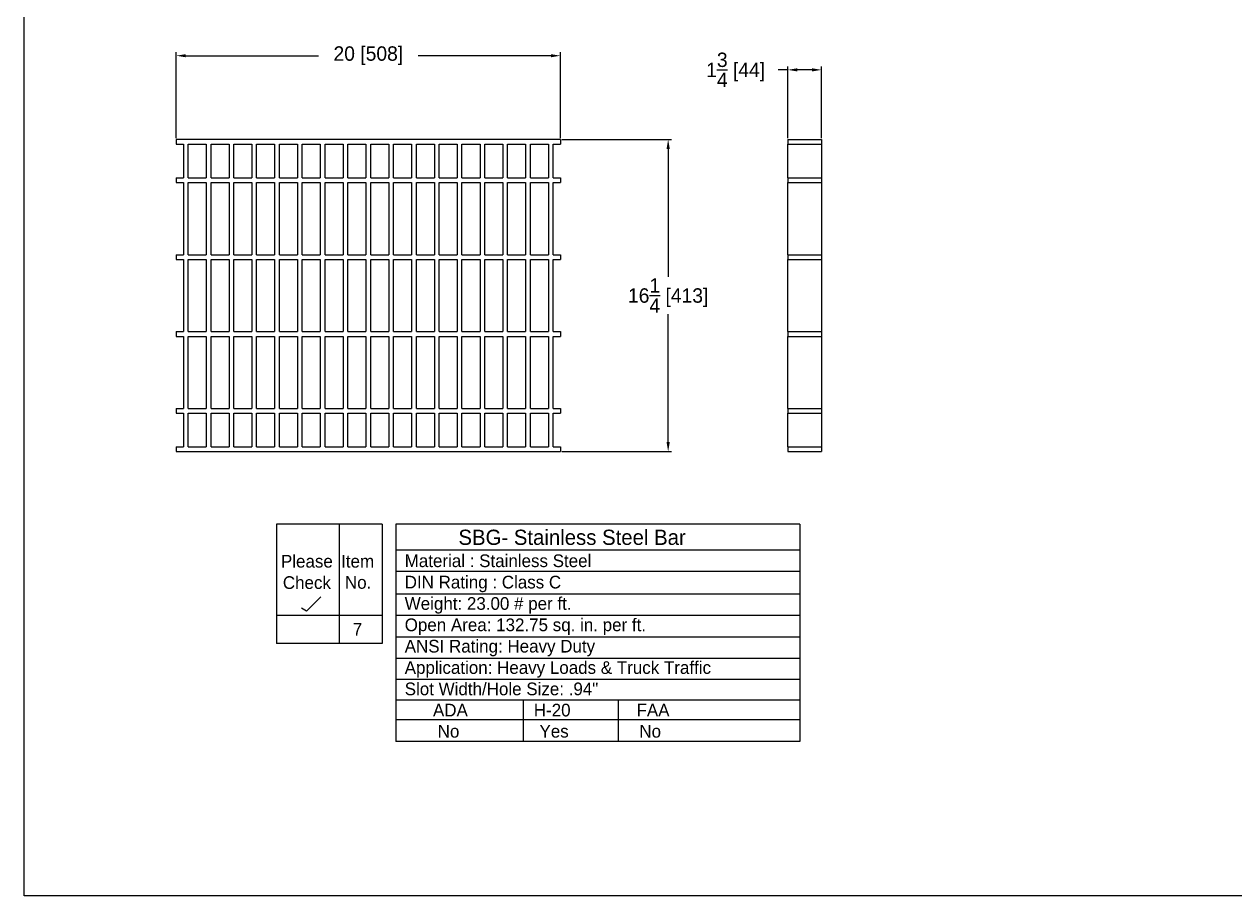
# Model space of a CAD drawing. Extents: x 168 to 616, y -89 to 7.
# Drawn here: x 332 to 395, y -89.4 to -44.1 of the extents above; entities that cross this region are included whole.
import ezdxf

# ---------------------------------------------------------------- set-up
doc = ezdxf.new("R2010")
doc.units = 0
doc.header["$LTSCALE"] = 0.5
doc.header["$MEASUREMENT"] = 0
doc.layers.get('0').update_dxf_attribs({"linetype": 'CONTINUOUS'})
doc.layers.get('DEFPOINTS').update_dxf_attribs({"linetype": 'CONTINUOUS'})
doc.layers.add('DIM', color=2, linetype='CONTINUOUS')
doc.styles.add('FT_FONT', font='ROMANS.SHX', dxfattribs={"width": 0.9})
doc.dimstyles.get("Standard").update_dxf_attribs({"dimtxt": 0.75, "dimasz": 0.18, "dimexe": 0.18, "dimexo": 0.0625, "dimgap": 0.09375, "dimtad": 0, "dimtih": 1, "dimtoh": 1, "dimdec": 4, "dimzin": 0, "dimdsep": 46, "dimlunit": 5, "dimtxsty": 'FT_FONT', "dimcen": 0.09, "dimclrt": 256, "dimadec": 0, "dimazin": 0, "dimtp": 0.03125, "dimtfac": 1, "dimtdec": 4, "dimtofl": 0, "dimtmove": 0, "dimatfit": 3, "dimfxl": 0, "dimtolj": 1, "dimtzin": 0, "dimarcsym": 0})

# ---------------------------------------------------------------- blocks, each defined once
blk = doc.blocks.new('*D46')
at = {"color": 0, "lineweight": -2}
for p, q in [((339.911, -49.995), (339.911, -45.523)), ((340.411, -45.703), (347.317, -45.703)), ((359.411, -45.703), (352.504, -45.703)), ((359.911, -49.995), (359.911, -45.523))]:
    blk.add_line(p, q, dxfattribs=at)
at = {"color": 0}
for points in [[(340.411, -45.62), (340.411, -45.786), (339.911, -45.703)], [(359.411, -45.786), (359.411, -45.62), (359.911, -45.703)]]:
    blk.add_solid(points, dxfattribs=at)
at = {"layer": 'DEFPOINTS', "color": 0}
for p in [(359.911, -45.703), (339.911, -50.057), (359.911, -50.057)]:
    blk.add_point(p, dxfattribs=at)
at = {"color": 250, "insert": (349.911, -45.703), "char_height": 0.75, "attachment_point": 5}
blk.add_mtext('\\A1;20 [508]', dxfattribs=at)
blk = doc.blocks.new('*D47')
at = {"color": 0, "lineweight": -2}
for p, q in [((371.744, -46.439), (371.244, -46.439)), ((371.744, -49.995), (371.744, -46.259)), ((372.994, -46.439), (372.244, -46.439)), ((373.494, -49.995), (373.494, -46.259))]:
    blk.add_line(p, q, dxfattribs=at)
at = {"color": 0}
for points in [[(372.244, -46.355), (372.244, -46.522), (371.744, -46.439)], [(372.994, -46.522), (372.994, -46.355), (373.494, -46.439)]]:
    blk.add_solid(points, dxfattribs=at)
at = {"layer": 'DEFPOINTS', "color": 0}
for p in [(371.744, -46.439), (371.744, -50.057), (373.494, -50.057)]:
    blk.add_point(p, dxfattribs=at)
at = {"color": 250, "insert": (369.026, -46.439), "char_height": 0.75, "attachment_point": 5}
blk.add_mtext('\\A1;1{\\H1.000000x;\\S3/4;} [44]', dxfattribs=at)
blk = doc.blocks.new('*D48')
at = {"color": 0, "lineweight": -2}
for p, q in [((359.973, -50.057), (365.695, -50.057)), ((365.515, -50.557), (365.515, -57.213)), ((365.515, -65.807), (365.515, -59.151)), ((359.973, -66.307), (365.695, -66.307))]:
    blk.add_line(p, q, dxfattribs=at)
at = {"color": 0}
for points in [[(365.599, -50.557), (365.432, -50.557), (365.515, -50.057)], [(365.432, -65.807), (365.599, -65.807), (365.515, -66.307)]]:
    blk.add_solid(points, dxfattribs=at)
at = {"layer": 'DEFPOINTS', "color": 0}
for p in [(359.911, -50.057), (359.911, -66.307), (365.515, -66.307)]:
    blk.add_point(p, dxfattribs=at)
at = {"color": 250, "insert": (365.515, -58.182), "char_height": 0.75, "attachment_point": 5}
blk.add_mtext('\\A1;16{\\H1.000000x;\\S1/4;} [413]', dxfattribs=at)
blk = doc.blocks.new('*U112')
at = {"color": 250}
for s, height, p in [('            SBG- Stainless Steel Bar', 0.792, (351.069, -71.16)), ('   Material : Stainless Steel', 0.65997, (351.069, -72.315)), ('   DIN Rating : Class C', 0.65997, (351.069, -73.426)), ('   Weight: 23.00 # per ft.', 0.65997, (351.069, -74.538)), ('   Open Area: 132.75 sq. in. per ft.', 0.65997, (351.069, -75.649)), ('   ANSI Rating: Heavy Duty', 0.65997, (351.069, -76.76)), ('   Application: Heavy Loads & Truck Traffic', 0.65997, (351.069, -77.872)), ('   Slot Width/Hole Size: .94"', 0.65997, (351.069, -78.983)), ('         ADA              H-20              FAA', 0.65997, (351.069, -80.086)), ('          No                 Yes               No', 0.65997, (351.069, -81.186))]:
    blk.add_text(s, height=height, dxfattribs=at).set_placement(p)
blk = doc.blocks.new('*U113')
at = {"color": 250}
for s, p in [('Please', (345.364, -72.34)), ('Check', (345.462, -73.451))]:
    blk.add_text(s, height=0.66, dxfattribs=at).set_placement(p)
blk = doc.blocks.new('*U114')
at = {"color": 250}
for s, p in [('Item', (348.496, -72.34)), ('No.', (348.693, -73.44))]:
    blk.add_text(s, height=0.66, dxfattribs=at).set_placement(p)
blk = doc.blocks.new('*U115')
at = {"color": 250}
blk.add_text('7', height=0.66, dxfattribs=at).set_placement((349.103, -75.88))

msp = doc.modelspace()

# ---------------------------------------------------------------- linework, layer by layer
at = {"color": 250}
for p, q in [((359.91066, -50.05718), (339.91066, -50.05718)), ((339.91066, -50.05718), (339.91066, -50.30718)), ((339.91066, -50.30718), (340.28566, -50.30718)), ((340.28566, -50.30718), (340.28566, -52.05718)), ((340.53566, -52.05718), (340.53566, -50.30718)), ((340.53566, -50.30718), (341.47316, -50.30718)), ((341.47316, -50.30718), (341.47316, -52.05718)), ((341.72316, -52.05718), (341.72316, -50.30718)), ((341.72316, -50.30718), (342.66066, -50.30718)), ((342.66066, -50.30718), (342.66066, -52.05718)), ((342.91066, -52.05718), (342.91066, -50.30718)), ((342.91066, -50.30718), (343.84816, -50.30718)), ((343.84816, -50.30718), (343.84816, -52.05718)), ((344.09816, -52.05718), (344.09816, -50.30718)), ((344.09816, -50.30718), (345.03566, -50.30718)), ((345.03566, -50.30718), (345.03566, -52.05718)), ((345.28566, -52.05718), (345.28566, -50.30718)), ((345.28566, -50.30718), (346.22316, -50.30718)), ((346.22316, -50.30718), (346.22316, -52.05718)), ((346.47316, -52.05718), (346.47316, -50.30718)), ((346.47316, -50.30718), (347.41066, -50.30718)), ((347.41066, -50.30718), (347.41066, -52.05718)), ((347.66066, -52.05718), (347.66066, -50.30718)), ((347.66066, -50.30718), (348.59816, -50.30718)), ((348.59816, -50.30718), (348.59816, -52.05718)), ((348.84816, -52.05718), (348.84816, -50.30718)), ((348.84816, -50.30718), (349.78566, -50.30718)), ((349.78566, -50.30718), (349.78566, -52.05718)), ((350.03566, -52.05718), (350.03566, -50.30718)), ((350.03566, -50.30718), (350.97316, -50.30718)), ((350.97316, -50.30718), (350.97316, -52.05718)), ((351.22316, -52.05718), (351.22316, -50.30718)), ((351.22316, -50.30718), (352.16066, -50.30718)), ((352.16066, -50.30718), (352.16066, -52.05718)), ((352.41066, -52.05718), (352.41066, -50.30718)), ((352.41066, -50.30718), (353.34816, -50.30718)), ((353.34816, -50.30718), (353.34816, -52.05718)), ((353.59816, -52.05718), (353.59816, -50.30718)), ((353.59816, -50.30718), (354.53566, -50.30718)), ((354.53566, -50.30718), (354.53566, -52.05718)), ((354.78566, -52.05718), (354.78566, -50.30718)), ((354.78566, -50.30718), (355.72316, -50.30718)), ((355.72316, -50.30718), (355.72316, -52.05718)), ((355.97316, -52.05718), (355.97316, -50.30718)), ((355.97316, -50.30718), (356.91066, -50.30718)), ((356.91066, -50.30718), (356.91066, -52.05718)), ((357.16066, -52.05718), (357.16066, -50.30718)), ((357.16066, -50.30718), (358.09816, -50.30718)), ((358.09816, -50.30718), (358.09816, -52.05718)), ((358.34816, -52.05718), (358.34816, -50.30718)), ((358.34816, -50.30718), (359.28566, -50.30718)), ((359.28566, -50.30718), (359.28566, -52.05718)), ((359.53566, -52.05718), (359.53566, -50.30718)), ((359.53566, -50.30718), (359.91066, -50.30718)), ((359.91066, -50.05718), (359.91066, -50.30718)), ((371.74436, -50.05718), (371.74436, -50.30718)), ((371.74436, -50.05718), (373.49436, -50.05718)), ((371.74436, -52.05718), (371.74436, -50.30718)), ((371.74436, -50.30718), (373.49436, -50.30718)), ((373.49436, -50.05718), (373.49436, -50.30718)), ((373.49436, -50.30718), (373.49436, -52.05718)), ((339.91066, -52.05718), (340.28566, -52.05718)), ((339.91066, -52.05718), (339.91066, -52.30718)), ((340.53566, -52.05718), (341.47316, -52.05718)), ((341.72316, -52.05718), (342.66066, -52.05718)), ((342.91066, -52.05718), (343.84816, -52.05718)), ((344.09816, -52.05718), (345.03566, -52.05718)), ((345.28566, -52.05718), (346.22316, -52.05718)), ((346.47316, -52.05718), (347.41066, -52.05718)), ((347.66066, -52.05718), (348.59816, -52.05718)), ((348.84816, -52.05718), (349.78566, -52.05718)), ((350.03566, -52.05718), (350.97316, -52.05718)), ((351.22316, -52.05718), (352.16066, -52.05718)), ((352.41066, -52.05718), (353.34816, -52.05718)), ((353.59816, -52.05718), (354.53566, -52.05718)), ((354.78566, -52.05718), (355.72316, -52.05718)), ((355.97316, -52.05718), (356.91066, -52.05718)), ((357.16066, -52.05718), (358.09816, -52.05718)), ((358.34816, -52.05718), (359.28566, -52.05718)), ((359.53566, -52.05718), (359.91066, -52.05718)), ((359.91066, -52.05718), (359.91066, -52.30718)), ((371.74436, -52.05718), (371.74436, -52.30718)), ((371.74436, -52.05718), (373.49436, -52.05718)), ((373.49436, -52.05718), (373.49436, -52.30718)), ((339.91066, -52.30718), (340.28566, -52.30718)), ((340.28566, -52.30718), (340.28566, -56.05718)), ((340.53566, -56.05718), (340.53566, -52.30718)), ((340.53566, -52.30718), (341.47316, -52.30718)), ((341.47316, -52.30718), (341.47316, -56.05718)), ((341.72316, -56.05718), (341.72316, -52.30718)), ((341.72316, -52.30718), (342.66066, -52.30718)), ((342.66066, -52.30718), (342.66066, -56.05718)), ((342.91066, -56.05718), (342.91066, -52.30718)), ((342.91066, -52.30718), (343.84816, -52.30718)), ((343.84816, -52.30718), (343.84816, -56.05718)), ((344.09816, -56.05718), (344.09816, -52.30718)), ((344.09816, -52.30718), (345.03566, -52.30718)), ((345.03566, -52.30718), (345.03566, -56.05718)), ((345.28566, -56.05718), (345.28566, -52.30718)), ((345.28566, -52.30718), (346.22316, -52.30718)), ((346.22316, -52.30718), (346.22316, -56.05718)), ((346.47316, -56.05718), (346.47316, -52.30718)), ((346.47316, -52.30718), (347.41066, -52.30718)), ((347.41066, -52.30718), (347.41066, -56.05718)), ((347.66066, -56.05718), (347.66066, -52.30718)), ((347.66066, -52.30718), (348.59816, -52.30718)), ((348.59816, -52.30718), (348.59816, -56.05718)), ((348.84816, -56.05718), (348.84816, -52.30718)), ((348.84816, -52.30718), (349.78566, -52.30718)), ((349.78566, -52.30718), (349.78566, -56.05718)), ((350.03566, -56.05718), (350.03566, -52.30718)), ((350.03566, -52.30718), (350.97316, -52.30718)), ((350.97316, -52.30718), (350.97316, -56.05718)), ((351.22316, -56.05718), (351.22316, -52.30718)), ((351.22316, -52.30718), (352.16066, -52.30718)), ((352.16066, -52.30718), (352.16066, -56.05718)), ((352.41066, -56.05718), (352.41066, -52.30718)), ((352.41066, -52.30718), (353.34816, -52.30718)), ((353.34816, -52.30718), (353.34816, -56.05718)), ((353.59816, -56.05718), (353.59816, -52.30718)), ((353.59816, -52.30718), (354.53566, -52.30718)), ((354.53566, -52.30718), (354.53566, -56.05718)), ((354.78566, -56.05718), (354.78566, -52.30718)), ((354.78566, -52.30718), (355.72316, -52.30718)), ((355.72316, -52.30718), (355.72316, -56.05718)), ((355.97316, -56.05718), (355.97316, -52.30718)), ((355.97316, -52.30718), (356.91066, -52.30718)), ((356.91066, -52.30718), (356.91066, -56.05718)), ((357.16066, -56.05718), (357.16066, -52.30718)), ((357.16066, -52.30718), (358.09816, -52.30718)), ((358.09816, -52.30718), (358.09816, -56.05718)), ((358.34816, -56.05718), (358.34816, -52.30718)), ((358.34816, -52.30718), (359.28566, -52.30718)), ((359.28566, -52.30718), (359.28566, -56.05718)), ((359.53566, -56.05718), (359.53566, -52.30718)), ((359.53566, -52.30718), (359.91066, -52.30718)), ((371.74436, -56.05718), (371.74436, -52.30718)), ((371.74436, -52.30718), (373.49436, -52.30718)), ((373.49436, -52.30718), (373.49436, -56.05718)), ((339.91066, -56.05718), (340.28566, -56.05718)), ((339.91066, -56.05718), (339.91066, -56.30718)), ((340.53566, -56.05718), (341.47316, -56.05718)), ((341.72316, -56.05718), (342.66066, -56.05718)), ((342.91066, -56.05718), (343.84816, -56.05718)), ((344.09816, -56.05718), (345.03566, -56.05718)), ((345.28566, -56.05718), (346.22316, -56.05718)), ((346.47316, -56.05718), (347.41066, -56.05718)), ((347.66066, -56.05718), (348.59816, -56.05718)), ((348.84816, -56.05718), (349.78566, -56.05718)), ((350.03566, -56.05718), (350.97316, -56.05718)), ((351.22316, -56.05718), (352.16066, -56.05718)), ((352.41066, -56.05718), (353.34816, -56.05718)), ((353.59816, -56.05718), (354.53566, -56.05718)), ((354.78566, -56.05718), (355.72316, -56.05718)), ((355.97316, -56.05718), (356.91066, -56.05718)), ((357.16066, -56.05718), (358.09816, -56.05718)), ((358.34816, -56.05718), (359.28566, -56.05718)), ((359.53566, -56.05718), (359.91066, -56.05718)), ((359.91066, -56.05718), (359.91066, -56.30718)), ((371.74436, -56.05718), (371.74436, -56.30718)), ((371.74436, -56.05718), (373.49436, -56.05718)), ((373.49436, -56.05718), (373.49436, -56.30718)), ((339.91066, -56.30718), (340.28566, -56.30718)), ((340.28566, -56.30718), (340.28566, -60.05718)), ((340.53566, -60.05718), (340.53566, -56.30718)), ((340.53566, -56.30718), (341.47316, -56.30718)), ((341.47316, -56.30718), (341.47316, -60.05718)), ((341.72316, -60.05718), (341.72316, -56.30718)), ((341.72316, -56.30718), (342.66066, -56.30718)), ((342.66066, -56.30718), (342.66066, -60.05718)), ((342.91066, -60.05718), (342.91066, -56.30718)), ((342.91066, -56.30718), (343.84816, -56.30718)), ((343.84816, -56.30718), (343.84816, -60.05718)), ((344.09816, -60.05718), (344.09816, -56.30718)), ((344.09816, -56.30718), (345.03566, -56.30718)), ((345.03566, -56.30718), (345.03566, -60.05718)), ((345.28566, -60.05718), (345.28566, -56.30718)), ((345.28566, -56.30718), (346.22316, -56.30718)), ((346.22316, -56.30718), (346.22316, -60.05718)), ((346.47316, -60.05718), (346.47316, -56.30718)), ((346.47316, -56.30718), (347.41066, -56.30718)), ((347.41066, -56.30718), (347.41066, -60.05718)), ((347.66066, -60.05718), (347.66066, -56.30718)), ((347.66066, -56.30718), (348.59816, -56.30718)), ((348.59816, -56.30718), (348.59816, -60.05718)), ((348.84816, -60.05718), (348.84816, -56.30718)), ((348.84816, -56.30718), (349.78566, -56.30718)), ((349.78566, -56.30718), (349.78566, -60.05718)), ((350.03566, -60.05718), (350.03566, -56.30718)), ((350.03566, -56.30718), (350.97316, -56.30718)), ((350.97316, -56.30718), (350.97316, -60.05718)), ((351.22316, -60.05718), (351.22316, -56.30718)), ((351.22316, -56.30718), (352.16066, -56.30718)), ((352.16066, -56.30718), (352.16066, -60.05718)), ((352.41066, -60.05718), (352.41066, -56.30718)), ((352.41066, -56.30718), (353.34816, -56.30718)), ((353.34816, -56.30718), (353.34816, -60.05718)), ((353.59816, -60.05718), (353.59816, -56.30718)), ((353.59816, -56.30718), (354.53566, -56.30718)), ((354.53566, -56.30718), (354.53566, -60.05718)), ((354.78566, -60.05718), (354.78566, -56.30718)), ((354.78566, -56.30718), (355.72316, -56.30718)), ((355.72316, -56.30718), (355.72316, -60.05718)), ((355.97316, -60.05718), (355.97316, -56.30718)), ((355.97316, -56.30718), (356.91066, -56.30718)), ((356.91066, -56.30718), (356.91066, -60.05718)), ((357.16066, -60.05718), (357.16066, -56.30718)), ((357.16066, -56.30718), (358.09816, -56.30718)), ((358.09816, -56.30718), (358.09816, -60.05718)), ((358.34816, -60.05718), (358.34816, -56.30718)), ((358.34816, -56.30718), (359.28566, -56.30718)), ((359.28566, -56.30718), (359.28566, -60.05718)), ((359.53566, -60.05718), (359.53566, -56.30718)), ((359.53566, -56.30718), (359.91066, -56.30718)), ((371.74436, -60.05718), (371.74436, -56.30718)), ((371.74436, -56.30718), (373.49436, -56.30718)), ((373.49436, -56.30718), (373.49436, -60.05718)), ((339.91066, -60.05718), (340.28566, -60.05718)), ((339.91066, -60.05718), (339.91066, -60.30718)), ((339.91066, -60.30718), (340.28566, -60.30718)), ((340.28566, -60.30718), (340.28566, -64.05718)), ((340.53566, -60.05718), (341.47316, -60.05718)), ((340.53566, -64.05718), (340.53566, -60.30718)), ((340.53566, -60.30718), (341.47316, -60.30718)), ((341.47316, -60.30718), (341.47316, -64.05718)), ((341.72316, -60.05718), (342.66066, -60.05718)), ((341.72316, -64.05718), (341.72316, -60.30718)), ((341.72316, -60.30718), (342.66066, -60.30718)), ((342.66066, -60.30718), (342.66066, -64.05718)), ((342.91066, -60.05718), (343.84816, -60.05718)), ((342.91066, -64.05718), (342.91066, -60.30718)), ((342.91066, -60.30718), (343.84816, -60.30718)), ((343.84816, -60.30718), (343.84816, -64.05718)), ((344.09816, -60.05718), (345.03566, -60.05718)), ((344.09816, -64.05718), (344.09816, -60.30718)), ((344.09816, -60.30718), (345.03566, -60.30718)), ((345.03566, -60.30718), (345.03566, -64.05718)), ((345.28566, -60.05718), (346.22316, -60.05718)), ((345.28566, -64.05718), (345.28566, -60.30718)), ((345.28566, -60.30718), (346.22316, -60.30718)), ((346.22316, -60.30718), (346.22316, -64.05718)), ((346.47316, -60.05718), (347.41066, -60.05718)), ((346.47316, -64.05718), (346.47316, -60.30718)), ((346.47316, -60.30718), (347.41066, -60.30718)), ((347.41066, -60.30718), (347.41066, -64.05718)), ((347.66066, -60.05718), (348.59816, -60.05718)), ((347.66066, -64.05718), (347.66066, -60.30718)), ((347.66066, -60.30718), (348.59816, -60.30718)), ((348.59816, -60.30718), (348.59816, -64.05718)), ((348.84816, -60.05718), (349.78566, -60.05718)), ((348.84816, -64.05718), (348.84816, -60.30718)), ((348.84816, -60.30718), (349.78566, -60.30718)), ((349.78566, -60.30718), (349.78566, -64.05718)), ((350.03566, -60.05718), (350.97316, -60.05718)), ((350.03566, -64.05718), (350.03566, -60.30718)), ((350.03566, -60.30718), (350.97316, -60.30718)), ((350.97316, -60.30718), (350.97316, -64.05718)), ((351.22316, -60.05718), (352.16066, -60.05718)), ((351.22316, -64.05718), (351.22316, -60.30718)), ((351.22316, -60.30718), (352.16066, -60.30718)), ((352.16066, -60.30718), (352.16066, -64.05718)), ((352.41066, -60.05718), (353.34816, -60.05718)), ((352.41066, -64.05718), (352.41066, -60.30718)), ((352.41066, -60.30718), (353.34816, -60.30718)), ((353.34816, -60.30718), (353.34816, -64.05718)), ((353.59816, -60.05718), (354.53566, -60.05718)), ((353.59816, -64.05718), (353.59816, -60.30718)), ((353.59816, -60.30718), (354.53566, -60.30718)), ((354.53566, -60.30718), (354.53566, -64.05718)), ((354.78566, -60.05718), (355.72316, -60.05718)), ((354.78566, -64.05718), (354.78566, -60.30718)), ((354.78566, -60.30718), (355.72316, -60.30718)), ((355.72316, -60.30718), (355.72316, -64.05718)), ((355.97316, -60.05718), (356.91066, -60.05718)), ((355.97316, -64.05718), (355.97316, -60.30718)), ((355.97316, -60.30718), (356.91066, -60.30718)), ((356.91066, -60.30718), (356.91066, -64.05718)), ((357.16066, -60.05718), (358.09816, -60.05718)), ((357.16066, -64.05718), (357.16066, -60.30718)), ((357.16066, -60.30718), (358.09816, -60.30718)), ((358.09816, -60.30718), (358.09816, -64.05718)), ((358.34816, -60.05718), (359.28566, -60.05718)), ((358.34816, -64.05718), (358.34816, -60.30718)), ((358.34816, -60.30718), (359.28566, -60.30718)), ((359.28566, -60.30718), (359.28566, -64.05718)), ((359.53566, -60.05718), (359.91066, -60.05718)), ((359.53566, -64.05718), (359.53566, -60.30718)), ((359.53566, -60.30718), (359.91066, -60.30718)), ((359.91066, -60.05718), (359.91066, -60.30718)), ((371.74436, -60.05718), (371.74436, -60.30718)), ((371.74436, -60.05718), (373.49436, -60.05718)), ((371.74436, -64.05718), (371.74436, -60.30718)), ((371.74436, -60.30718), (373.49436, -60.30718)), ((373.49436, -60.05718), (373.49436, -60.30718)), ((373.49436, -60.30718), (373.49436, -64.05718)), ((339.91066, -64.05718), (340.28566, -64.05718)), ((339.91066, -64.05718), (339.91066, -64.30718)), ((340.53566, -64.05718), (341.47316, -64.05718)), ((341.72316, -64.05718), (342.66066, -64.05718)), ((342.91066, -64.05718), (343.84816, -64.05718)), ((344.09816, -64.05718), (345.03566, -64.05718)), ((345.28566, -64.05718), (346.22316, -64.05718)), ((346.47316, -64.05718), (347.41066, -64.05718)), ((347.66066, -64.05718), (348.59816, -64.05718)), ((348.84816, -64.05718), (349.78566, -64.05718)), ((350.03566, -64.05718), (350.97316, -64.05718)), ((351.22316, -64.05718), (352.16066, -64.05718)), ((352.41066, -64.05718), (353.34816, -64.05718)), ((353.59816, -64.05718), (354.53566, -64.05718)), ((354.78566, -64.05718), (355.72316, -64.05718)), ((355.97316, -64.05718), (356.91066, -64.05718)), ((357.16066, -64.05718), (358.09816, -64.05718)), ((358.34816, -64.05718), (359.28566, -64.05718)), ((359.53566, -64.05718), (359.91066, -64.05718)), ((359.91066, -64.05718), (359.91066, -64.30718)), ((371.74436, -64.05718), (371.74436, -64.30718)), ((371.74436, -64.05718), (373.49436, -64.05718)), ((373.49436, -64.05718), (373.49436, -64.30718)), ((339.91066, -64.30718), (340.28566, -64.30718)), ((340.28566, -64.30718), (340.28566, -66.05718)), ((340.53566, -66.05718), (340.53566, -64.30718)), ((340.53566, -64.30718), (341.47316, -64.30718)), ((341.47316, -64.30718), (341.47316, -66.05718)), ((341.72316, -66.05718), (341.72316, -64.30718)), ((341.72316, -64.30718), (342.66066, -64.30718)), ((342.66066, -64.30718), (342.66066, -66.05718)), ((342.91066, -66.05718), (342.91066, -64.30718)), ((342.91066, -64.30718), (343.84816, -64.30718)), ((343.84816, -64.30718), (343.84816, -66.05718)), ((344.09816, -66.05718), (344.09816, -64.30718)), ((344.09816, -64.30718), (345.03566, -64.30718)), ((345.03566, -64.30718), (345.03566, -66.05718)), ((345.28566, -66.05718), (345.28566, -64.30718)), ((345.28566, -64.30718), (346.22316, -64.30718)), ((346.22316, -64.30718), (346.22316, -66.05718)), ((346.47316, -66.05718), (346.47316, -64.30718)), ((346.47316, -64.30718), (347.41066, -64.30718)), ((347.41066, -64.30718), (347.41066, -66.05718)), ((347.66066, -66.05718), (347.66066, -64.30718)), ((347.66066, -64.30718), (348.59816, -64.30718)), ((348.59816, -64.30718), (348.59816, -66.05718)), ((348.84816, -66.05718), (348.84816, -64.30718)), ((348.84816, -64.30718), (349.78566, -64.30718)), ((349.78566, -64.30718), (349.78566, -66.05718)), ((350.03566, -66.05718), (350.03566, -64.30718)), ((350.03566, -64.30718), (350.97316, -64.30718)), ((350.97316, -64.30718), (350.97316, -66.05718)), ((351.22316, -66.05718), (351.22316, -64.30718)), ((351.22316, -64.30718), (352.16066, -64.30718)), ((352.16066, -64.30718), (352.16066, -66.05718)), ((352.41066, -66.05718), (352.41066, -64.30718)), ((352.41066, -64.30718), (353.34816, -64.30718)), ((353.34816, -64.30718), (353.34816, -66.05718)), ((353.59816, -66.05718), (353.59816, -64.30718)), ((353.59816, -64.30718), (354.53566, -64.30718)), ((354.53566, -64.30718), (354.53566, -66.05718)), ((354.78566, -66.05718), (354.78566, -64.30718)), ((354.78566, -64.30718), (355.72316, -64.30718)), ((355.72316, -64.30718), (355.72316, -66.05718)), ((355.97316, -66.05718), (355.97316, -64.30718)), ((355.97316, -64.30718), (356.91066, -64.30718)), ((356.91066, -64.30718), (356.91066, -66.05718)), ((357.16066, -66.05718), (357.16066, -64.30718)), ((357.16066, -64.30718), (358.09816, -64.30718)), ((358.09816, -64.30718), (358.09816, -66.05718)), ((358.34816, -66.05718), (358.34816, -64.30718)), ((358.34816, -64.30718), (359.28566, -64.30718)), ((359.28566, -64.30718), (359.28566, -66.05718)), ((359.53566, -64.30718), (359.91066, -64.30718)), ((359.53566, -66.05718), (359.53566, -64.30718)), ((371.74436, -66.05718), (371.74436, -64.30718)), ((371.74436, -64.30718), (373.49436, -64.30718)), ((373.49436, -64.30718), (373.49436, -66.05718)), ((339.91066, -66.05718), (340.28566, -66.05718)), ((339.91066, -66.05718), (339.91066, -66.30718)), ((340.53566, -66.05718), (341.47316, -66.05718)), ((341.72316, -66.05718), (342.66066, -66.05718)), ((342.91066, -66.05718), (343.84816, -66.05718)), ((344.09816, -66.05718), (345.03566, -66.05718)), ((345.28566, -66.05718), (346.22316, -66.05718)), ((346.47316, -66.05718), (347.41066, -66.05718)), ((347.66066, -66.05718), (348.59816, -66.05718)), ((348.84816, -66.05718), (349.78566, -66.05718)), ((350.03566, -66.05718), (350.97316, -66.05718)), ((351.22316, -66.05718), (352.16066, -66.05718)), ((352.41066, -66.05718), (353.34816, -66.05718)), ((353.59816, -66.05718), (354.53566, -66.05718)), ((354.78566, -66.05718), (355.72316, -66.05718)), ((355.97316, -66.05718), (356.91066, -66.05718)), ((357.16066, -66.05718), (358.09816, -66.05718)), ((358.34816, -66.05718), (359.28566, -66.05718)), ((359.53566, -66.05718), (359.91066, -66.05718)), ((359.91066, -66.05718), (359.91066, -66.30718)), ((371.74436, -66.05718), (373.49436, -66.05718)), ((371.74436, -66.05718), (371.74436, -66.30718)), ((373.49436, -66.05718), (373.49436, -66.30718)), ((339.91066, -66.30718), (359.91066, -66.30718)), ((371.74436, -66.30718), (373.49436, -66.30718)), ((345.12892, -70.07479), (345.12892, -76.28608)), ((350.63365, -70.07479), (345.12892, -70.07479)), ((348.38484, -70.07479), (348.38484, -76.28608)), ((350.63365, -70.07479), (350.63365, -76.28608)), ((372.36169, -70.07479), (351.34814, -70.07479)), ((351.34814, -70.07479), (351.34814, -81.38598)), ((372.36169, -70.07479), (372.36169, -81.38598)), ((372.36169, -71.42851), (351.34814, -71.42851)), ((372.36169, -72.54317), (351.34814, -72.54317)), ((346.69835, -74.6015), (347.44347, -73.85637)), ((372.36169, -73.72538), (351.34814, -73.72538)), ((350.63365, -74.83814), (345.12892, -74.83814)), ((346.69835, -74.6015), (346.43159, -74.44749)), ((372.36169, -74.83814), (351.34814, -74.83814)), ((372.36169, -75.9677), (351.34814, -75.9677)), ((350.63365, -76.28608), (345.12892, -76.28608)), ((372.36169, -77.07883), (351.34814, -77.07883)), ((372.36169, -78.17122), (351.34814, -78.17122)), ((372.36169, -79.24085), (351.34814, -79.24085)), ((357.96918, -79.24085), (357.96918, -81.38598)), ((362.90867, -79.24085), (362.90867, -81.38598)), ((372.36169, -80.27115), (351.34814, -80.27115)), ((372.36169, -81.38598), (351.34814, -81.38598))]:
    msp.add_line(p, q, dxfattribs=at)
at = {"layer": 'DIM'}
msp.add_lwpolyline([(332.00223, 7.24561), (452.2095, 7.24561), (452.2095, -89.41947), (332.00223, -89.41947)], close=True, dxfattribs=at)

# ---------------------------------------------------------------- block references
for name in ['*U112', '*U113', '*U114', '*U115']:
    msp.add_blockref(name, (0, 0))

# ---------------------------------------------------------------- dimensions: what is measured, and where the dimension line sits
at = {"color": 250}
for base, p1, p2, picture, middle in [((359.91066, -45.70303), (339.91066, -50.05718), (359.91066, -50.05718), '*D46', (349.91066, -45.70303)), ((371.74436, -46.43876), (373.49436, -50.05718), (371.74436, -50.05718), '*D47', (369.02561, -46.43876))]:
    dim = msp.add_linear_dim(base=base, p1=p1, p2=p2, dimstyle='Standard', override={"dimasz": 0.5, "dimtxsty": 'Standard', "dimclrt": 250, "dimtdec": 5}, dxfattribs=at)
    dim.commit()
    dim.dimension.update_dxf_attribs({"geometry": picture, "text_midpoint": middle})
dim = msp.add_linear_dim(base=(365.51531, -66.30718), p1=(359.91066, -50.05718), p2=(359.91066, -66.30718), angle=90, dimstyle='Standard', override={"dimasz": 0.5, "dimtxsty": 'Standard', "dimclrt": 250, "dimtdec": 5}, dxfattribs=at)
dim.commit()
dim.dimension.update_dxf_attribs({"geometry": '*D48', "text_midpoint": (365.51531, -58.18218)})

doc.saveas('drawing.dxf')
